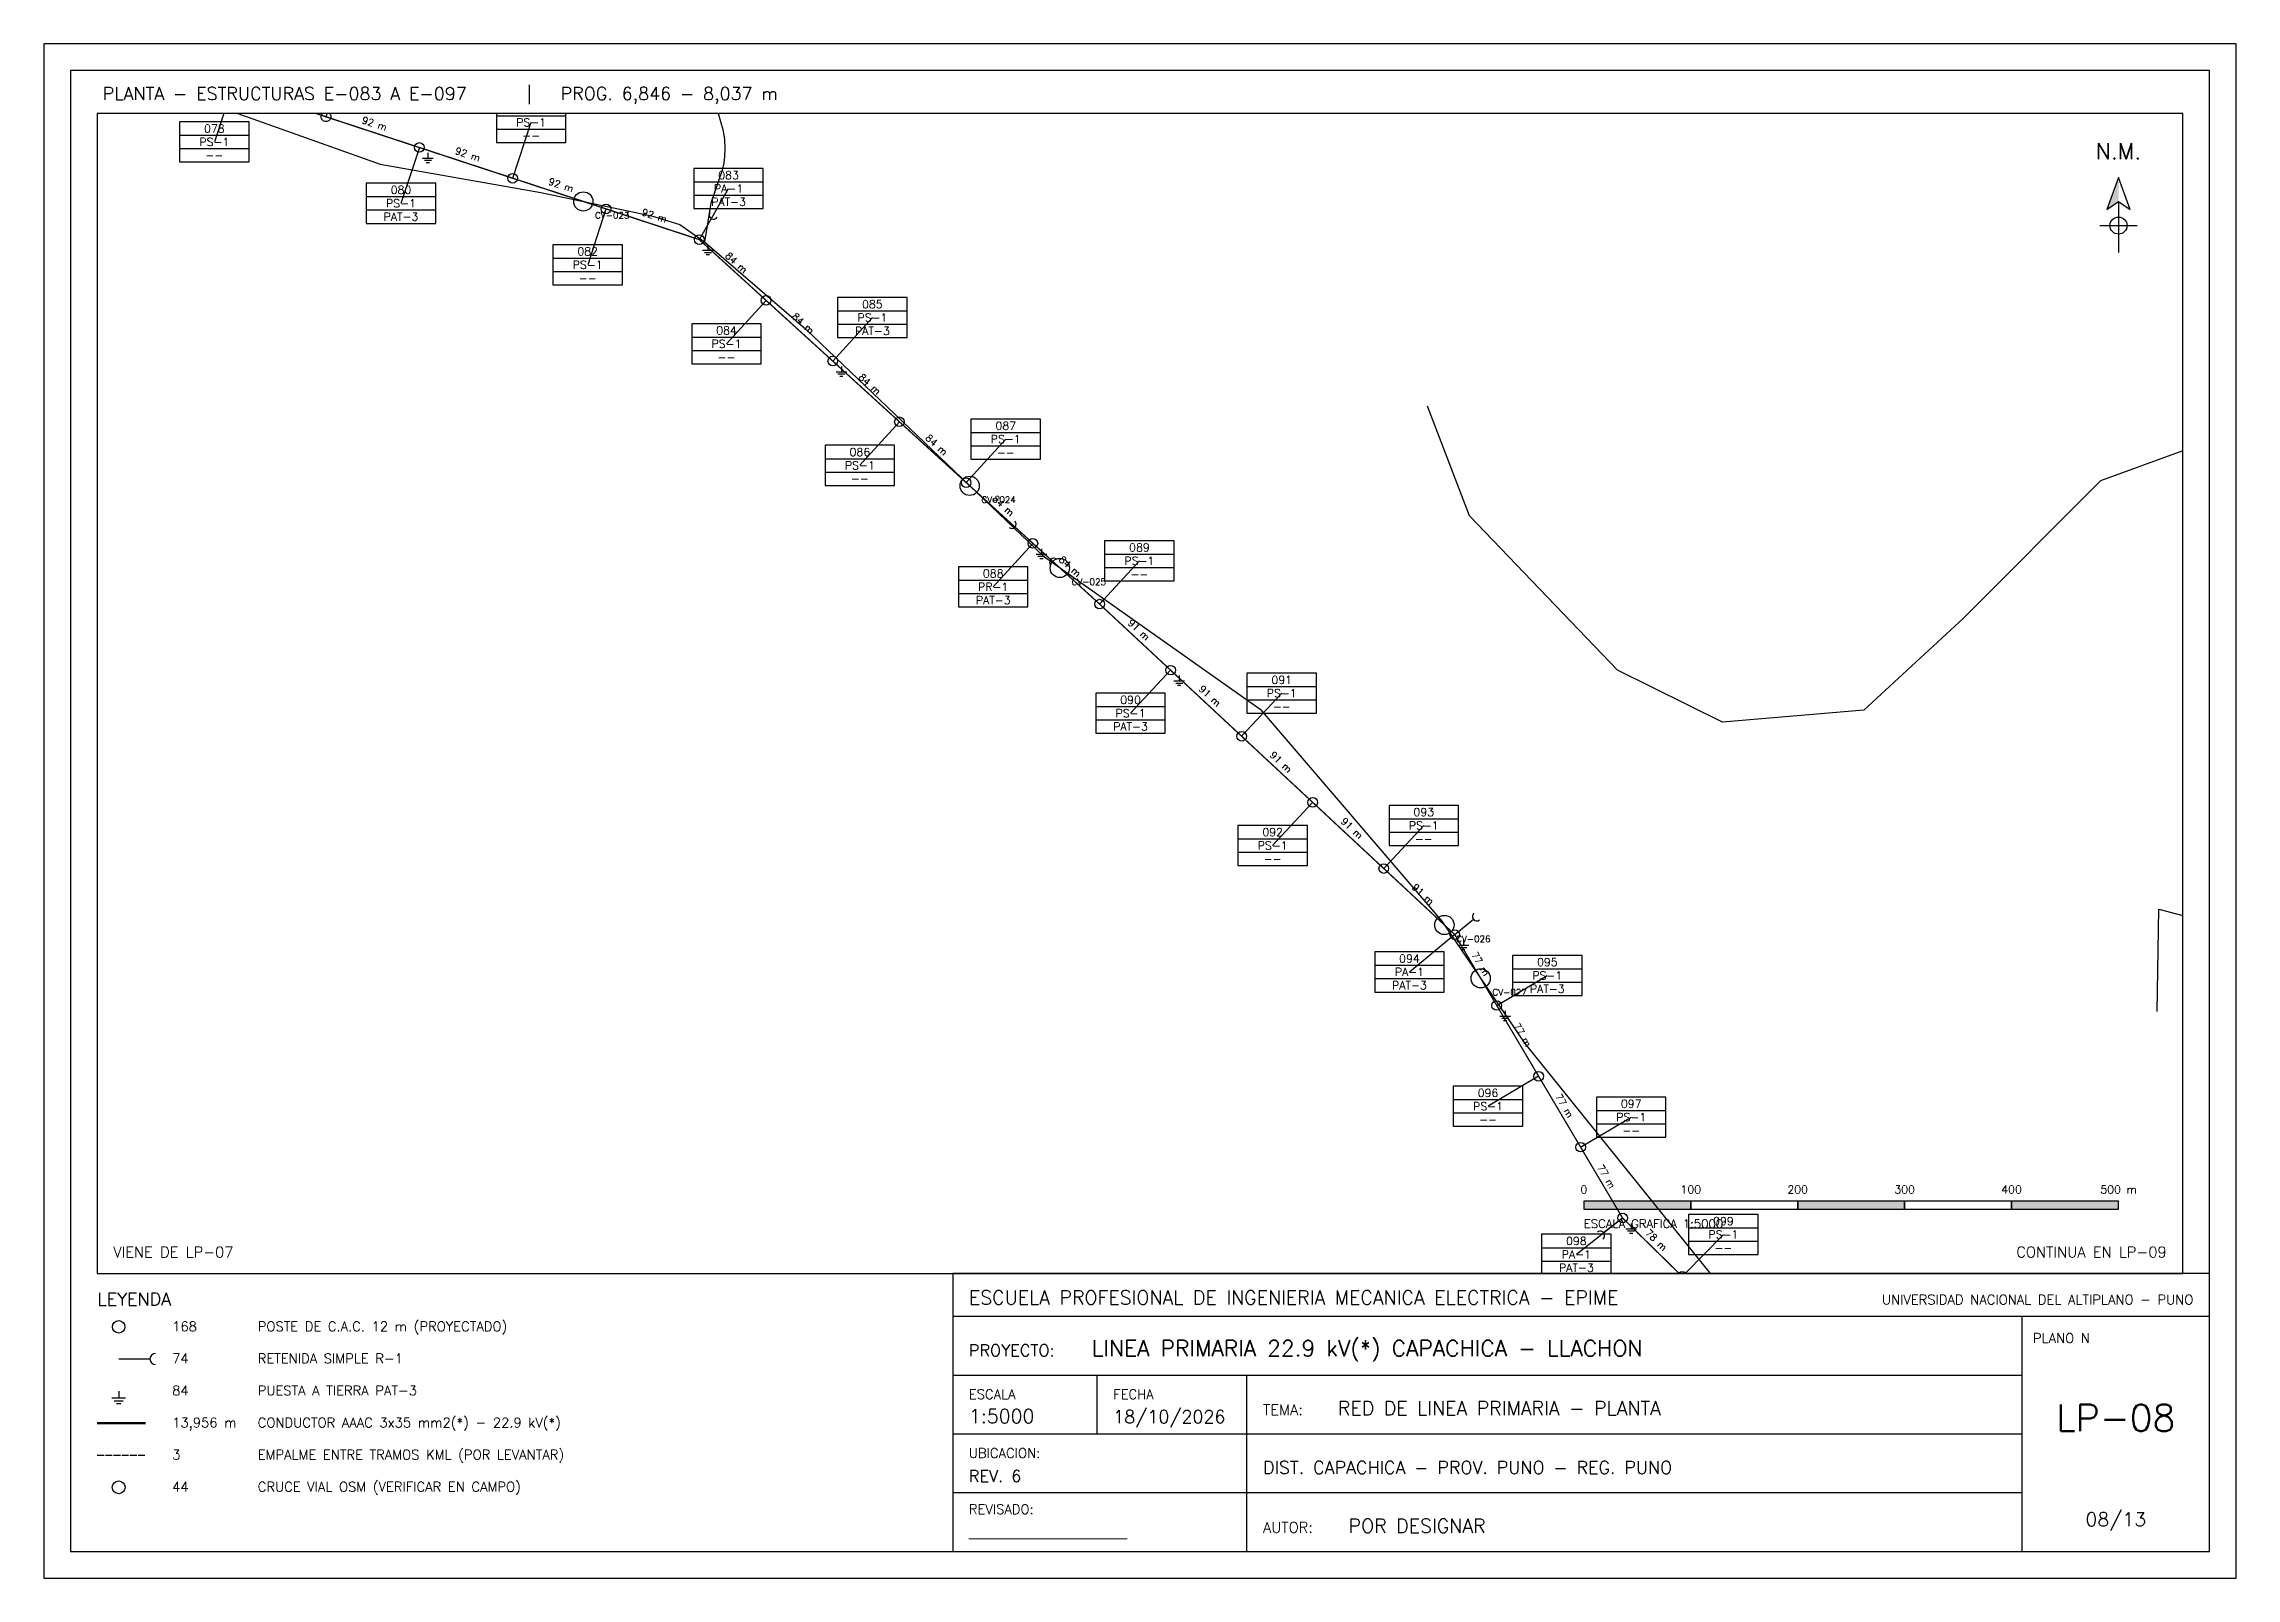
# Paper-space layout 'LP-08' of a CAD drawing. Header units: metres, sheet in millimetres. Extents: x 5 to 415, y 5 to 292.
# The model-space entities are those that its viewports show. They can reach past a viewport. Long polylines and large blocks are cut down to what shows.
import ezdxf
from ezdxf.enums import TextEntityAlignment as Align

# ---------------------------------------------------------------- set-up
doc = ezdxf.new("R2010")
doc.units = ezdxf.units.M
doc.linetypes.add('DASHED', pattern=[1.524, 1.27, -0.254])
for name, color, linetype in [('CRUCES', 30, 'CONTINUOUS'), ('MARCO', 7, 'CONTINUOUS'), ('NM', 5, 'CONTINUOUS'), ('ROTULO', 7, 'CONTINUOUS'), ('RP_CONDUCTOR', 5, 'CONTINUOUS'), ('RP_CUADROPOSTE', 5, 'CONTINUOUS'), ('RP_EMPALME', 1, 'DASHED'), ('RP_LEYENDA', 7, 'CONTINUOUS'), ('RP_POSTE', 1, 'CONTINUOUS'), ('RP_PTIERRA', 2, 'CONTINUOUS'), ('RP_RETENIDA', 1, 'CONTINUOUS'), ('RP_VANO', 4, 'CONTINUOUS'), ('VIAS', 8, 'CONTINUOUS')]:
    doc.layers.add(name, color=color, linetype=linetype)
doc.layers.add('REDCAD_VIEWPORTS', color=8, linetype='CONTINUOUS', plot=False)
doc.styles.add('ROMANS', font='romans.shx')

# ---------------------------------------------------------------- blocks, each defined once
blk = doc.blocks.new('NM')
blk.add_hatch(color=5).paths.add_polyline_path([(0, 0), (0, -4.5), (-2.2, -6)])
for p, q in [((0, -4.5), (0, -14)), ((-3.5, -9), (3.5, -9))]:
    blk.add_line(p, q)
blk.add_lwpolyline([(0, 0), (-2.2, -6), (0, -4.5), (2.2, -6)], close=True)
blk.add_circle((0, -9), 1.6)
at = {"style": 'ROMANS'}
blk.add_text('N.M.', height=3, dxfattribs=at).set_placement((0, 2.5), align=Align.BOTTOM_CENTER)
blk = doc.blocks.new('POSTE_LP')
blk.add_circle((0, 0), 0.9)
blk = doc.blocks.new('RETENIDA')
blk.add_line((0, 0), (4.5, 0))
blk.add_arc((5.3, 0), 0.8, 90, 270)
blk = doc.blocks.new('PAT')
for p, q in [((0, 0), (0, -1)), ((-1, -1), (1, -1)), ((-0.65, -1.4), (0.65, -1.4)), ((-0.3, -1.8), (0.3, -1.8))]:
    blk.add_line(p, q)
blk = doc.blocks.new('CUADRO_POSTE')
for p, q in [((0, 5), (13, 5)), ((0, 2.5), (13, 2.5))]:
    blk.add_line(p, q)
blk.add_lwpolyline([(0, 0), (13, 0), (13, 7.5), (0, 7.5)], close=True)
at = {"style": 'ROMANS'}
for tag, p in [('NUMERO', (6.5, 6.25)), ('ARMADO', (6.5, 3.75)), ('PAT', (6.5, 1.25))]:
    blk.add_attdef(tag, text='', height=1.5, dxfattribs=at).set_placement(p, align=Align.MIDDLE_CENTER)

msp = doc.modelspace()

# ---------------------------------------------------------------- linework, layer by layer
at = {"layer": 'CRUCES'}
for centre in [(410467, 8265445.7), (410828.3, 8265179.7), (410912.6, 8265102.9), (411272.2, 8264769), (411306.1, 8264719.1)]:
    msp.add_circle(centre, 9, dxfattribs=at)
at = {"layer": 'RP_CONDUCTOR', "const_width": 1.25}
msp.add_lwpolyline([(408958.5, 8266977.2), (408922.5, 8266760.5), (408968.9, 8266600.8), (409018.9, 8266542.4), (409644, 8265972.9), (409964.6, 8265611), (410575.5, 8265410), (410949.8, 8265069.1), (411281.9, 8264760), (411438.8, 8264494.9), (411662.1, 8264276.4), (411992.1, 8263820.3)], dxfattribs=at)
at = {"layer": 'RP_CUADROPOSTE'}
for p, q in [((410226.4, 8265524.9), (410243.6, 8265577.1)), ((410139.2, 8265553.6), (410122, 8265501.4)), ((410401, 8265467.4), (410418.2, 8265519.7)), ((410313.7, 8265496.2), (410296.5, 8265443.9)), ((410575.5, 8265410), (410602.8, 8265457.8)), ((410488.2, 8265438.7), (410471.1, 8265386.5)), ((410637.9, 8265353.2), (410600.9, 8265312.5)), ((410700.3, 8265296.4), (410737.3, 8265337)), ((410762.6, 8265239.6), (410725.6, 8265198.9)), ((410825, 8265182.7), (410862, 8265223.4)), ((410887.4, 8265125.9), (410850.3, 8265085.3)), ((410949.8, 8265069.1), (410987, 8265109.6)), ((411016.2, 8265007.3), (410978.7, 8264967)), ((411082.6, 8264945.5), (411120.1, 8264985.7)), ((411149, 8264883.7), (411111.6, 8264843.4)), ((411215.5, 8264821.8), (411252.9, 8264862.1)), ((411281.9, 8264760), (411239.5, 8264725)), ((411321.1, 8264693.7), (411368.4, 8264721.7)), ((411360.3, 8264627.5), (411313, 8264599.4)), ((411399.6, 8264561.2), (411446.9, 8264589.2)), ((411438.8, 8264494.9), (411395.6, 8264460.9)), ((411494.6, 8264440.3), (411533.1, 8264479.6))]:
    msp.add_line(p, q, dxfattribs=at)
at = {"layer": 'VIAS'}
for points in [[(409982.9, 8265585.6), (410276.9, 8265480.7), (410427.4, 8265454), (410530.7, 8265432.3), (410557.4, 8265424), (410580.3, 8265408), (410675.1, 8265326.3), (410897.3, 8265113.8), (411100, 8264970.9), (411269.8, 8264772.5), (411347.4, 8264658.3), (411595.8, 8264349.6)], [(410587, 8265548.4), (410597.5, 8265513), (410599, 8265503.8), (410599.4, 8265494.6), (410599.1, 8265488), (410598.3, 8265481.4), (410596.9, 8265475), (410586.2, 8265444), (410580.3, 8265408)], [(412213.2, 8265426.9), (412142.2, 8265419.6), (412131.5, 8265374.9), (412041.5, 8265379.9), (412017.8, 8265339.4), (412005.8, 8265319), (411997.1, 8265225), (411885.7, 8265184.4), (411757.6, 8265056), (411664.3, 8264969.8), (411532.1, 8264958.6), (411433.9, 8265007.4), (411295.6, 8265151.7), (411256.5, 8265254.3)], [(411938.8, 8264688.2), (411940.3, 8264783.8), (411993.4, 8264770), (411966.1, 8264904.6), (412010.4, 8264978.4), (412038.3, 8265052.6), (412014.5, 8265129.4), (412016.6, 8265197), (412035.8, 8265205.5), (412027.4, 8265324.3), (412017.8, 8265339.4)]]:
    msp.add_lwpolyline(points, dxfattribs=at)

# ---------------------------------------------------------------- block references
at = {"layer": 'RP_CUADROPOSTE', "xscale": 5, "yscale": 5}
for p, values in [((410089.5, 8265482.6), {'NUMERO': '078', 'ARMADO': 'PS-1', 'PAT': '--'}), ((410385.7, 8265500.9), {'NUMERO': '081', 'ARMADO': 'PS-1', 'PAT': '--'}), ((410264, 8265425.2), {'NUMERO': '080', 'ARMADO': 'PS-1', 'PAT': 'PAT-3'}), ((410570.3, 8265439), {'NUMERO': '083', 'ARMADO': 'PA-1', 'PAT': 'PAT-3'}), ((410438.6, 8265367.7), {'NUMERO': '082', 'ARMADO': 'PS-1', 'PAT': '--'}), ((410704.8, 8265318.3), {'NUMERO': '085', 'ARMADO': 'PS-1', 'PAT': 'PAT-3'}), ((410568.4, 8265293.8), {'NUMERO': '084', 'ARMADO': 'PS-1', 'PAT': '--'}), ((410829.5, 8265204.7), {'NUMERO': '087', 'ARMADO': 'PS-1', 'PAT': '--'}), ((410693.1, 8265180.1), {'NUMERO': '086', 'ARMADO': 'PS-1', 'PAT': '--'}), ((410954.5, 8265090.8), {'NUMERO': '089', 'ARMADO': 'PS-1', 'PAT': '--'}), ((410817.8, 8265066.5), {'NUMERO': '088', 'ARMADO': 'PR-1', 'PAT': 'PAT-3'}), ((410946.2, 8264948.3), {'NUMERO': '090', 'ARMADO': 'PS-1', 'PAT': 'PAT-3'}), ((411087.6, 8264967), {'NUMERO': '091', 'ARMADO': 'PS-1', 'PAT': '--'}), ((411079.1, 8264824.6), {'NUMERO': '092', 'ARMADO': 'PS-1', 'PAT': '--'}), ((411220.4, 8264843.3), {'NUMERO': '093', 'ARMADO': 'PS-1', 'PAT': '--'}), ((411207, 8264706.3), {'NUMERO': '094', 'ARMADO': 'PA-1', 'PAT': 'PAT-3'}), ((411335.9, 8264703), {'NUMERO': '095', 'ARMADO': 'PS-1', 'PAT': 'PAT-3'}), ((411280.5, 8264580.7), {'NUMERO': '096', 'ARMADO': 'PS-1', 'PAT': '--'}), ((411414.4, 8264570.5), {'NUMERO': '097', 'ARMADO': 'PS-1', 'PAT': '--'}), ((411500.6, 8264460.8), {'NUMERO': '099', 'ARMADO': 'PS-1', 'PAT': '--'}), ((411363.1, 8264442.2), {'NUMERO': '098', 'ARMADO': 'PA-1', 'PAT': 'PAT-3'})]:
    msp.add_blockref('CUADRO_POSTE', p, dxfattribs=at).add_auto_attribs(values)
at = {"layer": 'RP_POSTE', "xscale": 5, "yscale": 5}
for p in [(410226.4, 8265524.9), (410313.7, 8265496.2), (410401, 8265467.4), (410488.2, 8265438.7), (410575.5, 8265410), (410637.9, 8265353.2), (410700.3, 8265296.4), (410762.6, 8265239.6), (410825, 8265182.7), (410887.4, 8265125.9), (410949.8, 8265069.1), (411016.2, 8265007.3), (411082.6, 8264945.5), (411149, 8264883.7), (411215.5, 8264821.8), (411281.9, 8264760), (411321.1, 8264693.7), (411360.3, 8264627.5), (411399.6, 8264561.2), (411438.8, 8264494.9), (411494.6, 8264440.3)]:
    msp.add_blockref('POSTE_LP', p, dxfattribs=at)
at = {"layer": 'RP_PTIERRA', "xscale": 5, "yscale": 5}
for p in [(410321.7, 8265491.2), (410583.5, 8265405), (410708.3, 8265291.4), (410895.4, 8265120.9), (411024.2, 8265002.3), (411289.9, 8264755), (411329.1, 8264688.7), (411446.8, 8264489.9)]:
    msp.add_blockref('PAT', p, dxfattribs=at)
at = {"layer": 'RP_RETENIDA', "xscale": 5, "yscale": 5}
for p, rotation in [((410575.5, 8265410), 60.248933925696335), ((410887.4, 8265125.9), 137.67103310355768), ((410887.4, 8265125.9), -42.328966896442324), ((411281.9, 8264760), 39.516642707913384), ((411438.8, 8264494.9), -141.82310470681415)]:
    msp.add_blockref('RETENIDA', p, dxfattribs=dict(at, rotation=rotation))

# ---------------------------------------------------------------- texts
at = {"layer": 'CRUCES', "style": 'ROMANS'}
for s, p in [('CV-023', (410478, 8265429.7)), ('CV-024', (410839.3, 8265163.7)), ('CV-025', (410923.6, 8265086.9)), ('CV-026', (411283.2, 8264753)), ('CV-027', (411317.1, 8264703.1))]:
    msp.add_text(s, height=6, dxfattribs=at).set_placement(p)
at = {"layer": 'RP_VANO', "style": 'ROMANS'}
for s, rotation, p in [('92 m', -18.216, (410270.1, 8265513.5)), ('92 m', -18.216, (410357.3, 8265484.8)), ('92 m', -18.2141, (410444.6, 8265456.1)), ('92 m', -18.216, (410531.9, 8265427.4)), ('84 m', -42.329, (410606.7, 8265384.6)), ('84 m', -42.334, (410669.1, 8265327.8)), ('84 m', -42.329, (410731.4, 8265271)), ('84 m', -42.3294, (410793.8, 8265214.2)), ('84 m', -42.329, (410856.2, 8265157.3)), ('84 m', -42.329, (410918.6, 8265100.5)), ('91 m', -42.946, (410983, 8265041.2)), ('91 m', -42.9414, (411049.4, 8264979.4)), ('91 m', -42.9414, (411115.8, 8264917.6)), ('91 m', -42.9457, (411182.2, 8264855.7)), ('91 m', -42.946, (411248.7, 8264793.9)), ('77 m', -59.3756, (411301.5, 8264729.9)), ('77 m', -59.3756, (411340.7, 8264663.6)), ('77 m', -59.3756, (411380, 8264597.3)), ('77 m', -59.3692, (411419.2, 8264531.1)), ('78 m', -44.3827, (411466.7, 8264470.6))]:
    msp.add_text(s, height=6.5, rotation=rotation, dxfattribs=at).set_placement(p, align=Align.BOTTOM_CENTER)

psp = doc.layouts.new('LP-08')

# ---------------------------------------------------------------- hatches: boundary and pattern name
for points in [[(293, 74), (313, 74), (313, 75.5), (293, 75.5)], [(333, 74), (353, 74), (353, 75.5), (333, 75.5)], [(373, 74), (393, 74), (393, 75.5), (373, 75.5)]]:
    psp.add_hatch(color=7).paths.add_polyline_path(points)

# ---------------------------------------------------------------- linework, layer by layer
at = {"layer": 'CRUCES'}
psp.add_circle((19, 22), 1.2, dxfattribs=at)
at = {"layer": 'MARCO'}
for points in [[(5, 5), (415, 5), (415, 292), (5, 292)], [(10, 10), (410, 10), (410, 287), (10, 287)], [(15, 62), (405, 62), (405, 279), (15, 279)]]:
    psp.add_lwpolyline(points, close=True, dxfattribs=at)
at = {"layer": 'ROTULO'}
for p, q in [((175, 54), (375, 54)), ((175, 54), (410, 54)), ((375, 10), (375, 54)), ((175, 43), (375, 43)), ((202, 32), (202, 43)), ((230, 10), (230, 43)), ((175, 32), (375, 32)), ((175, 21), (375, 21))]:
    psp.add_line(p, q, dxfattribs=at)
for points in [[(293, 74), (313, 74), (313, 75.5), (293, 75.5)], [(313, 74), (333, 74), (333, 75.5), (313, 75.5)], [(333, 74), (353, 74), (353, 75.5), (333, 75.5)], [(353, 74), (373, 74), (373, 75.5), (353, 75.5)], [(373, 74), (393, 74), (393, 75.5), (373, 75.5)], [(175, 10), (410, 10), (410, 62), (175, 62)]]:
    psp.add_lwpolyline(points, close=True, dxfattribs=at)
at = {"layer": 'RP_CONDUCTOR', "lineweight": 50}
psp.add_line((15, 34), (24, 34), dxfattribs=at)
at = {"layer": 'RP_EMPALME'}
psp.add_line((15, 28), (24, 28), dxfattribs=at)

# ---------------------------------------------------------------- block references
at = {"layer": 'NM'}
psp.add_blockref('NM', (393, 267), dxfattribs=at)
at = {"layer": 'RP_POSTE', "xscale": 1.3, "yscale": 1.3}
psp.add_blockref('POSTE_LP', (19, 52), dxfattribs=at)
at = {"layer": 'RP_PTIERRA', "xscale": 1.3, "yscale": 1.3}
psp.add_blockref('PAT', (19, 40), dxfattribs=at)
at = {"layer": 'RP_RETENIDA', "xscale": 1.3, "yscale": 1.3}
psp.add_blockref('RETENIDA', (19, 46), dxfattribs=at)

# ---------------------------------------------------------------- texts
at = {"layer": 'ROTULO', "style": 'ROMANS'}
for s, height, p in [('PLANTA - ESTRUCTURAS E-083 A E-097   |   PROG. 6,846 - 8,037 m', 2.4, (16, 281.5)), ('ESCALA GRAFICA 1:5000', 1.6, (293, 70.5)), ('VIENE DE LP-07', 2, (18, 65)), ('ESCUELA PROFESIONAL DE INGENIERIA MECANICA ELECTRICA - EPIME', 2.6, (178, 56.2)), ('LINEA PRIMARIA 22.9 kV(*) CAPACHICA - LLACHON', 3, (201, 46.5)), ('PLANO N', 1.8, (377, 49)), ('PROYECTO:', 2.2, (178, 46.5)), ('ESCALA', 1.8, (178, 38.5)), ('FECHA', 1.8, (205, 38.5)), ('TEMA:', 2, (233, 35.5)), ('RED DE LINEA PRIMARIA - PLANTA', 2.6, (247, 35.5)), ('1:5000', 2.6, (178, 34)), ('18/10/2026', 2.4, (205, 34)), ('UBICACION:', 1.8, (178, 27.5)), ('REV. 6', 2.2, (178, 23)), ('DIST. CAPACHICA - PROV. PUNO - REG. PUNO', 2.4, (233, 24.5)), ('REVISADO:', 1.8, (178, 17)), ('________________________', 1.8, (178, 12.5)), ('AUTOR:', 2, (233, 13.5)), ('POR DESIGNAR', 2.6, (249, 13.5))]:
    psp.add_text(s, height=height, dxfattribs=at).set_placement(p)
for s, p in [('0', (293, 76.5)), ('100', (313, 76.5)), ('200', (333, 76.5)), ('300', (353, 76.5)), ('400', (373, 76.5)), ('500 m', (393, 76.5))]:
    psp.add_text(s, height=1.5, dxfattribs=at).set_placement(p, align=Align.BOTTOM_CENTER)
for s, height, p in [('CONTINUA EN LP-09', 2, (402, 65)), ('UNIVERSIDAD NACIONAL DEL ALTIPLANO - PUNO', 1.8, (407, 56.2))]:
    psp.add_text(s, height=height, dxfattribs=at).set_placement(p, align=Align.RIGHT)
for s, height, p in [('LP-08', 5, (392.5, 35)), ('08/13', 2.6, (392.5, 16))]:
    psp.add_text(s, height=height, dxfattribs=at).set_placement(p, align=Align.MIDDLE_CENTER)
at = {"layer": 'RP_LEYENDA', "style": 'ROMANS'}
for s, height, p in [('LEYENDA', 2.4, (15, 56)), ('POSTE DE C.A.C. 12 m (PROYECTADO)', 1.8, (45, 51.2)), ('168', 1.8, (29, 51.2)), ('74', 1.8, (29, 45.2)), ('RETENIDA SIMPLE R-1', 1.8, (45, 45.2)), ('84', 1.8, (29, 39.2)), ('PUESTA A TIERRA PAT-3', 1.8, (45, 39.2)), ('13,956 m', 1.8, (29, 33.2)), ('CONDUCTOR AAAC 3x35 mm2(*) - 22.9 kV(*)', 1.8, (45, 33.2)), ('3', 1.8, (29, 27.2)), ('EMPALME ENTRE TRAMOS KML (POR LEVANTAR)', 1.8, (45, 27.2)), ('44', 1.8, (29, 21.2)), ('CRUCE VIAL OSM (VERIFICAR EN CAMPO)', 1.8, (45, 21.2))]:
    psp.add_text(s, height=height, dxfattribs=at).set_placement(p)

# ---------------------------------------------------------------- viewports
at = {"layer": 'REDCAD_VIEWPORTS'}
psp.add_viewport(center=(210, 170.5), size=(390, 217), view_center_point=(410987.55, 8264985.6), view_height=1085, dxfattribs=at)

doc.saveas('drawing.dxf')
